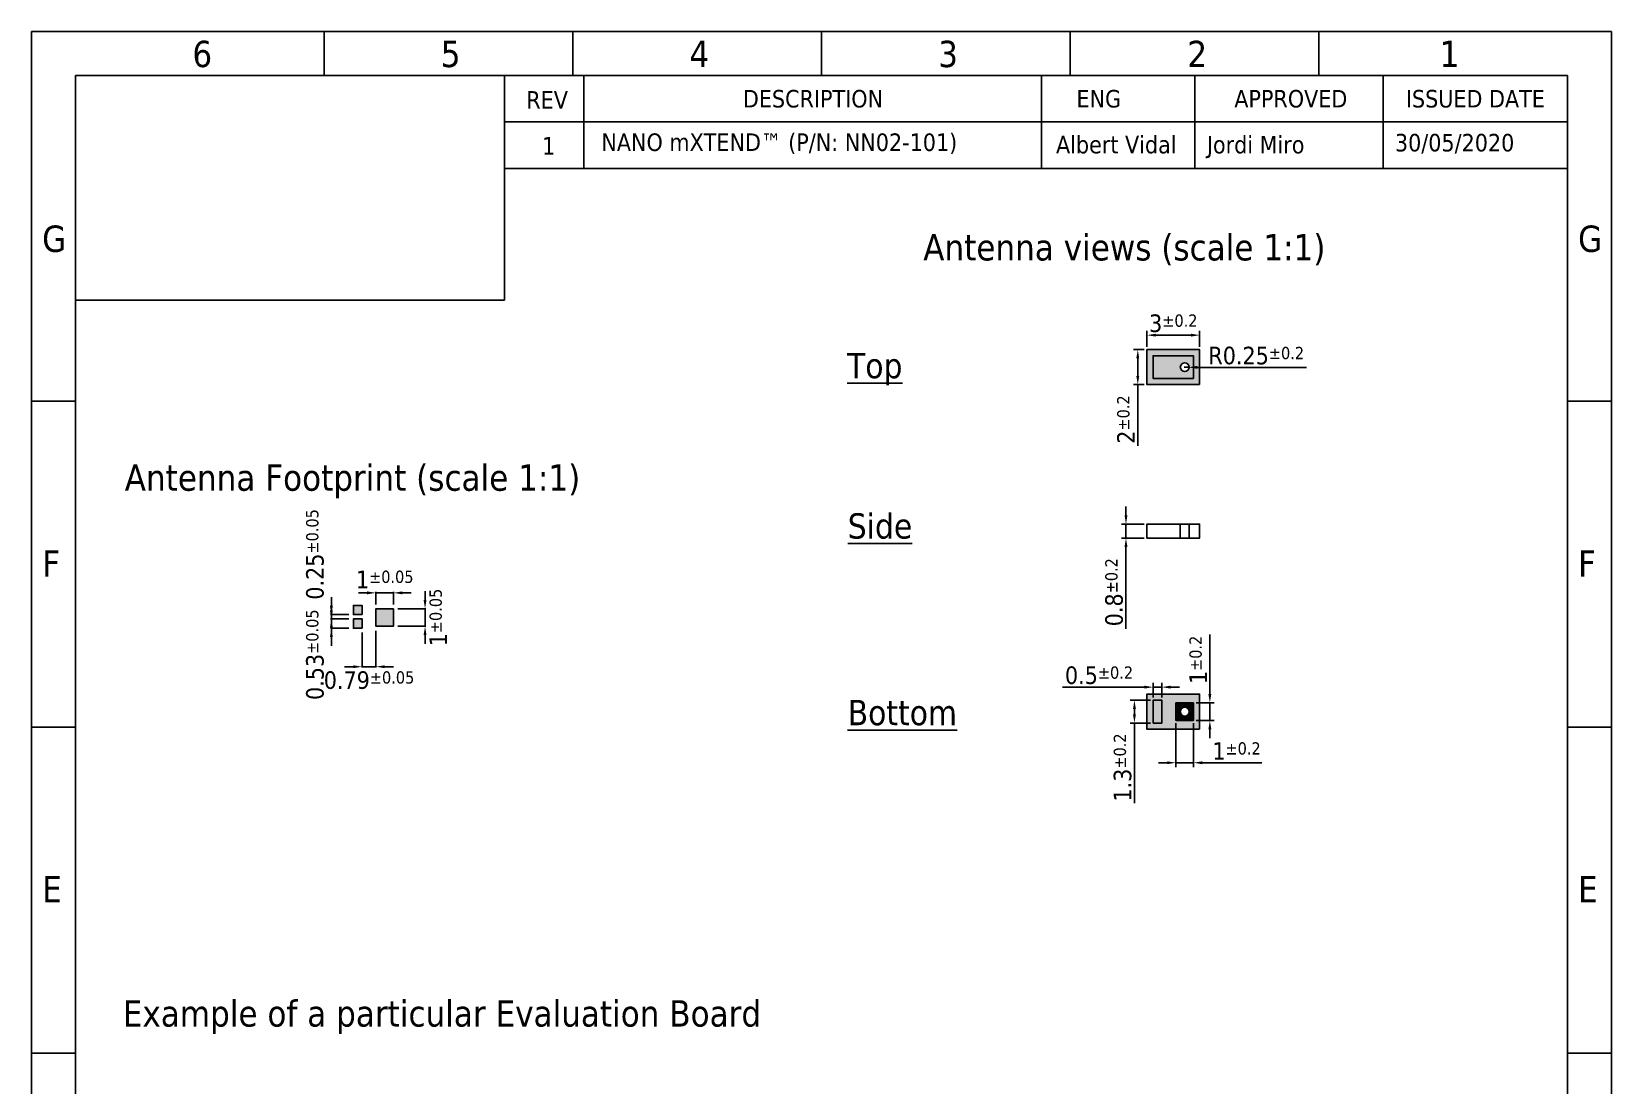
# Model space of a CAD drawing. Header units: millimetres. Extents: x 1390 to 1480, y 1256 to 1391.
# Drawn here: x 1390.4 to 1480.4, y 1330.8 to 1390.8 of the extents above; entities that cross this region are included whole.
import ezdxf
from ezdxf.enums import TextEntityAlignment as Align

# ---------------------------------------------------------------- set-up
doc = ezdxf.new("R2010")
doc.units = ezdxf.units.MM
doc.linetypes.add('HIDDEN', pattern=[0.2, 0.1, -0.1])
doc.layers.add('Cooper', color=115, linetype='HIDDEN', true_color=0x5a8b71)
doc.layers.add('logo', color=7, linetype='Continuous', true_color=0xfefefe)
doc.layers.add('DIMENSIONS', color=242, linetype='Continuous', plot=False)
for name, color, linetype in [('ground plane', 8, 'Continuous'), ('pads', 42, 'Continuous'), ('resin', 10, 'Continuous'), ('Text', 250, 'Continuous')]:
    doc.layers.add(name, color=color, linetype=linetype)
doc.styles.get("Standard").update_dxf_attribs({"font": 'arialbd.ttf'})
doc.styles.add('WY', font='tahoma.ttf')
doc.dimstyles.new('AM_ISO', dxfattribs={"dimtxt": 1, "dimasz": 0.5, "dimexe": 0.05, "dimexo": 0.25, "dimgap": 0.25, "dimtad": 1, "dimdsep": 46, "dimtxsty": 'WY', "dimcen": 0, "dimclrd": 256, "dimclre": 256, "dimclrt": 256, "dimazin": 2, "dimtol": 1, "dimtp": 0.2, "dimtm": 0.2, "dimtfac": 0.7, "dimtix": 1, "dimtmove": 1, "dimatfit": 3, "dimfxl": 1, "dimtolj": 2, "dimlwd": -1, "dimlwe": -1, "dimarcsym": 0})
doc.dimstyles.new('ISO-25', dxfattribs={"dimtxt": 0.5, "dimasz": 0.5, "dimexe": 0.25, "dimexo": 0.15, "dimgap": 0.15, "dimtad": 1, "dimtxsty": 'Standard', "dimcen": 0.5, "dimadec": 0, "dimazin": 0, "dimtfac": 1, "dimtmove": 0, "dimatfit": 3, "dimfxl": 1, "dimarcsym": 0})
picture_1 = doc.add_image_def('image1.png', size_in_pixel=(210, 110))

# ---------------------------------------------------------------- blocks, each defined once
blk = doc.blocks.new('*D7')
at = {"layer": 'Defpoints', "color": 0}
for p in [(1409.21, 1356.803), (1409.997, 1356.911), (1409.997, 1354.607)]:
    blk.add_point(p, dxfattribs=at)
at = {"layer": 'DIMENSIONS'}
for p, q in [((1409.21, 1356.553), (1409.21, 1354.557)), ((1409.997, 1356.661), (1409.997, 1354.557)), ((1408.71, 1354.607), (1408.21, 1354.607)), ((1409.21, 1354.607), (1409.997, 1354.607)), ((1410.497, 1354.607), (1410.997, 1354.607))]:
    blk.add_line(p, q, dxfattribs=at)
for points in [[(1408.71, 1354.691), (1408.71, 1354.524), (1409.21, 1354.607)], [(1410.497, 1354.691), (1410.497, 1354.524), (1409.997, 1354.607)]]:
    blk.add_solid(points, dxfattribs=at)
at = {"layer": 'DIMENSIONS', "insert": (1409.604, 1353.837), "char_height": 1, "attachment_point": 5, "style": 'WY'}
blk.add_mtext('\\A2;0.79{\\H0.700000;±0.05}', dxfattribs=at)
blk = doc.blocks.new('*D8')
at = {"layer": 'Defpoints', "color": 0}
for p in [(1410.997, 1357.911), (1412.796, 1357.911), (1410.997, 1356.911)]:
    blk.add_point(p, dxfattribs=at)
at = {"layer": 'DIMENSIONS'}
for p, q in [((1412.796, 1358.411), (1412.796, 1358.911)), ((1411.247, 1357.911), (1412.846, 1357.911)), ((1412.796, 1356.911), (1412.796, 1357.911)), ((1411.247, 1356.911), (1412.846, 1356.911)), ((1412.796, 1356.411), (1412.796, 1355.911))]:
    blk.add_line(p, q, dxfattribs=at)
for points in [[(1412.712, 1358.411), (1412.879, 1358.411), (1412.796, 1357.911)], [(1412.712, 1356.411), (1412.879, 1356.411), (1412.796, 1356.911)]]:
    blk.add_solid(points, dxfattribs=at)
at = {"layer": 'DIMENSIONS', "insert": (1413.555, 1357.411), "char_height": 1, "attachment_point": 5, "rotation": 90, "style": 'WY'}
blk.add_mtext('\\A2;1{\\H0.700000;±0.05}', dxfattribs=at)
blk = doc.blocks.new('*D9')
at = {"layer": 'Defpoints', "color": 0}
for p in [(1408.71, 1357.328), (1407.46, 1356.803), (1408.71, 1356.803)]:
    blk.add_point(p, dxfattribs=at)
at = {"layer": 'DIMENSIONS'}
for p, q in [((1407.46, 1357.828), (1407.46, 1358.328)), ((1408.46, 1357.328), (1407.41, 1357.328)), ((1407.46, 1357.328), (1407.46, 1356.803)), ((1408.46, 1356.803), (1407.41, 1356.803)), ((1407.46, 1356.303), (1407.46, 1355.803))]:
    blk.add_line(p, q, dxfattribs=at)
for points in [[(1407.376, 1357.828), (1407.543, 1357.828), (1407.46, 1357.328)], [(1407.376, 1356.303), (1407.543, 1356.303), (1407.46, 1356.803)]]:
    blk.add_solid(points, dxfattribs=at)
at = {"layer": 'DIMENSIONS', "insert": (1406.528, 1355.292), "char_height": 1, "attachment_point": 5, "rotation": 90, "style": 'WY'}
blk.add_mtext('\\A2;0.53{\\H0.700000;±0.05}', dxfattribs=at)
blk = doc.blocks.new('*D10')
at = {"layer": 'Defpoints', "color": 0}
for p in [(1409.997, 1358.816), (1409.997, 1357.911), (1410.997, 1357.911)]:
    blk.add_point(p, dxfattribs=at)
at = {"layer": 'DIMENSIONS'}
for p, q in [((1409.497, 1358.816), (1408.997, 1358.816)), ((1409.997, 1358.161), (1409.997, 1358.866)), ((1410.997, 1358.816), (1409.997, 1358.816)), ((1410.997, 1358.161), (1410.997, 1358.866)), ((1411.497, 1358.816), (1411.997, 1358.816))]:
    blk.add_line(p, q, dxfattribs=at)
for points in [[(1409.497, 1358.899), (1409.497, 1358.732), (1409.997, 1358.816)], [(1411.497, 1358.899), (1411.497, 1358.732), (1410.997, 1358.816)]]:
    blk.add_solid(points, dxfattribs=at)
at = {"layer": 'DIMENSIONS', "insert": (1410.497, 1359.575), "char_height": 1, "attachment_point": 5, "style": 'WY'}
blk.add_mtext('\\A2;1{\\H0.700000;±0.05}', dxfattribs=at)
blk = doc.blocks.new('*D13')
at = {"layer": 'Defpoints', "color": 0}
for p in [(1453.922, 1373.498), (1453.922, 1372.679), (1456.922, 1372.679)]:
    blk.add_point(p, dxfattribs=at)
at = {"layer": 'DIMENSIONS', "color": 0, "lineweight": -2}
for p, q in [((1453.922, 1372.829), (1453.922, 1373.748)), ((1456.422, 1373.498), (1454.422, 1373.498)), ((1456.922, 1372.829), (1456.922, 1373.748))]:
    blk.add_line(p, q, dxfattribs=at)
at = {"layer": 'DIMENSIONS', "color": 0}
for points in [[(1454.422, 1373.581), (1454.422, 1373.414), (1453.922, 1373.498)], [(1456.422, 1373.581), (1456.422, 1373.414), (1456.922, 1373.498)]]:
    blk.add_solid(points, dxfattribs=at)
at = {"layer": 'DIMENSIONS', "color": 0, "insert": (1455.422, 1374.168), "char_height": 1, "attachment_point": 5, "style": 'WY'}
blk.add_mtext('\\A2;3{\\H0.700000;±0.2}', dxfattribs=at)
blk = doc.blocks.new('*D14')
at = {"layer": 'Defpoints', "color": 0}
for p in [(1453.922, 1372.679), (1453.399, 1370.679), (1453.922, 1370.679)]:
    blk.add_point(p, dxfattribs=at)
at = {"layer": 'DIMENSIONS', "color": 0, "lineweight": -2}
for p, q in [((1453.772, 1372.679), (1453.149, 1372.679)), ((1453.399, 1372.179), (1453.399, 1371.179)), ((1453.772, 1370.679), (1453.149, 1370.679)), ((1453.399, 1370.679), (1453.399, 1367.2))]:
    blk.add_line(p, q, dxfattribs=at)
at = {"layer": 'DIMENSIONS', "color": 0}
for points in [[(1453.315, 1372.179), (1453.482, 1372.179), (1453.399, 1372.679)], [(1453.315, 1371.179), (1453.482, 1371.179), (1453.399, 1370.679)]]:
    blk.add_solid(points, dxfattribs=at)
at = {"layer": 'DIMENSIONS', "color": 0, "insert": (1452.731, 1368.69), "char_height": 1, "attachment_point": 5, "rotation": 90, "style": 'WY'}
blk.add_mtext('\\A2;2{\\H0.700000;±0.2}', dxfattribs=at)
blk = doc.blocks.new('*D12')
at = {"layer": 'Defpoints', "color": 0}
for p in [(1456.033, 1371.667), (1456.283, 1371.666)]:
    blk.add_point(p, dxfattribs=at)
at = {"layer": 'DIMENSIONS', "color": 0, "lineweight": -2}
for p, q in [((1456.033, 1371.667), (1456.283, 1371.666)), ((1463.005, 1371.647), (1456.783, 1371.664))]:
    blk.add_line(p, q, dxfattribs=at)
at = {"layer": 'DIMENSIONS', "color": 0}
blk.add_solid([(1456.783, 1371.748), (1456.783, 1371.581), (1456.283, 1371.666)], dxfattribs=at)
at = {"layer": 'DIMENSIONS', "color": 0, "insert": (1460.146, 1372.326), "char_height": 1, "attachment_point": 5, "rotation": 359.83726, "style": 'WY'}
blk.add_mtext('\\A2;R0.25{\\H0.700000;±0.2}', dxfattribs=at)
blk = doc.blocks.new('*D15')
at = {"layer": 'Defpoints', "color": 0}
for p in [(1453.922, 1362.733), (1452.727, 1361.933), (1453.922, 1361.933)]:
    blk.add_point(p, dxfattribs=at)
at = {"layer": 'DIMENSIONS', "color": 0, "lineweight": -2}
for p, q in [((1452.727, 1363.233), (1452.727, 1363.733)), ((1453.772, 1362.733), (1452.477, 1362.733)), ((1452.727, 1362.733), (1452.727, 1361.933)), ((1453.772, 1361.933), (1452.477, 1361.933)), ((1452.727, 1361.433), (1452.727, 1356.77))]:
    blk.add_line(p, q, dxfattribs=at)
at = {"layer": 'DIMENSIONS', "color": 0}
for points in [[(1452.644, 1363.233), (1452.811, 1363.233), (1452.727, 1362.733)], [(1452.644, 1361.433), (1452.811, 1361.433), (1452.727, 1361.933)]]:
    blk.add_solid(points, dxfattribs=at)
at = {"layer": 'DIMENSIONS', "color": 0, "insert": (1452.055, 1358.852), "char_height": 1, "attachment_point": 5, "rotation": 90, "style": 'WY'}
blk.add_mtext('\\A2;0.8{\\H0.700000;±0.2}', dxfattribs=at)
blk = doc.blocks.new('*D16')
at = {"layer": 'Defpoints', "color": 0}
for p in [(1456.573, 1352.546), (1456.573, 1351.546), (1457.505, 1351.546)]:
    blk.add_point(p, dxfattribs=at)
at = {"layer": 'DIMENSIONS', "color": 0, "lineweight": -2}
for p, q in [((1457.505, 1353.046), (1457.505, 1356.446)), ((1456.723, 1352.546), (1457.755, 1352.546)), ((1457.505, 1351.546), (1457.505, 1352.546)), ((1456.723, 1351.546), (1457.755, 1351.546)), ((1457.505, 1351.046), (1457.505, 1350.546))]:
    blk.add_line(p, q, dxfattribs=at)
at = {"layer": 'DIMENSIONS', "color": 0}
for points in [[(1457.422, 1353.046), (1457.589, 1353.046), (1457.505, 1352.546)], [(1457.422, 1351.046), (1457.589, 1351.046), (1457.505, 1351.546)]]:
    blk.add_solid(points, dxfattribs=at)
at = {"layer": 'DIMENSIONS', "color": 0, "insert": (1456.846, 1354.996), "char_height": 1, "attachment_point": 5, "rotation": 90, "style": 'WY'}
blk.add_mtext('\\A2;1{\\H0.700000;±0.2}', dxfattribs=at)
blk = doc.blocks.new('*D17')
at = {"layer": 'Defpoints', "color": 0}
for p in [(1455.573, 1351.546), (1456.573, 1351.546), (1455.573, 1349.137)]:
    blk.add_point(p, dxfattribs=at)
at = {"layer": 'DIMENSIONS', "color": 0, "lineweight": -2}
for p, q in [((1455.573, 1351.396), (1455.573, 1348.887)), ((1456.573, 1351.396), (1456.573, 1348.887)), ((1455.073, 1349.137), (1454.573, 1349.137)), ((1455.573, 1349.137), (1456.573, 1349.137)), ((1457.073, 1349.137), (1460.473, 1349.137))]:
    blk.add_line(p, q, dxfattribs=at)
at = {"layer": 'DIMENSIONS', "color": 0}
for points in [[(1455.073, 1349.22), (1455.073, 1349.053), (1455.573, 1349.137)], [(1457.073, 1349.22), (1457.073, 1349.053), (1456.573, 1349.137)]]:
    blk.add_solid(points, dxfattribs=at)
at = {"layer": 'DIMENSIONS', "color": 0, "insert": (1459.023, 1349.796), "char_height": 1, "attachment_point": 5, "style": 'WY'}
blk.add_mtext('\\A2;1{\\H0.700000;±0.2}', dxfattribs=at)
blk = doc.blocks.new('*D18')
at = {"layer": 'Defpoints', "color": 0}
for p in [(1454.272, 1353.445), (1454.272, 1352.698), (1454.772, 1352.698)]:
    blk.add_point(p, dxfattribs=at)
at = {"layer": 'DIMENSIONS', "color": 0, "lineweight": -2}
for p, q in [((1454.272, 1352.848), (1454.272, 1353.695)), ((1454.772, 1352.848), (1454.772, 1353.695)), ((1453.772, 1353.445), (1449.109, 1353.445)), ((1454.772, 1353.445), (1454.272, 1353.445)), ((1455.272, 1353.445), (1455.772, 1353.445))]:
    blk.add_line(p, q, dxfattribs=at)
at = {"layer": 'DIMENSIONS', "color": 0}
for points in [[(1453.772, 1353.529), (1453.772, 1353.362), (1454.272, 1353.445)], [(1455.272, 1353.529), (1455.272, 1353.362), (1454.772, 1353.445)]]:
    blk.add_solid(points, dxfattribs=at)
at = {"layer": 'DIMENSIONS', "color": 0, "insert": (1451.191, 1354.116), "char_height": 1, "attachment_point": 5, "style": 'WY'}
blk.add_mtext('\\A2;0.5{\\H0.700000;±0.2}', dxfattribs=at)
blk = doc.blocks.new('*D19')
at = {"layer": 'Defpoints', "color": 0}
for p in [(1454.272, 1352.698), (1453.208, 1351.398), (1454.272, 1351.398)]:
    blk.add_point(p, dxfattribs=at)
at = {"layer": 'DIMENSIONS', "color": 0, "lineweight": -2}
for p, q in [((1454.122, 1352.698), (1452.958, 1352.698)), ((1453.208, 1352.198), (1453.208, 1351.898)), ((1454.122, 1351.398), (1452.958, 1351.398)), ((1453.208, 1351.398), (1453.208, 1346.831))]:
    blk.add_line(p, q, dxfattribs=at)
at = {"layer": 'DIMENSIONS', "color": 0}
for points in [[(1453.125, 1352.198), (1453.291, 1352.198), (1453.208, 1352.698)], [(1453.125, 1351.898), (1453.291, 1351.898), (1453.208, 1351.398)]]:
    blk.add_solid(points, dxfattribs=at)
at = {"layer": 'DIMENSIONS', "color": 0, "insert": (1452.537, 1348.865), "char_height": 1, "attachment_point": 5, "rotation": 90, "style": 'WY'}
blk.add_mtext('\\A2;1.3{\\H0.700000;±0.2}', dxfattribs=at)
blk = doc.blocks.new('*D20')
at = {"layer": 'Defpoints', "color": 0}
for p in [(1407.46, 1357.328), (1408.71, 1357.578), (1408.71, 1357.328)]:
    blk.add_point(p, dxfattribs=at)
at = {"layer": 'DIMENSIONS'}
for p, q in [((1407.46, 1358.078), (1407.46, 1358.578)), ((1408.46, 1357.578), (1407.41, 1357.578)), ((1408.46, 1357.328), (1407.41, 1357.328)), ((1407.46, 1357.578), (1407.46, 1357.328)), ((1407.46, 1356.828), (1407.46, 1356.328))]:
    blk.add_line(p, q, dxfattribs=at)
for points in [[(1407.376, 1358.078), (1407.543, 1358.078), (1407.46, 1357.578)], [(1407.376, 1356.828), (1407.543, 1356.828), (1407.46, 1357.328)]]:
    blk.add_solid(points, dxfattribs=at)
at = {"layer": 'DIMENSIONS', "insert": (1406.528, 1361.006), "char_height": 1, "attachment_point": 5, "rotation": 90, "style": 'WY'}
blk.add_mtext('\\A2;0.25{\\H0.700000;±0.05}', dxfattribs=at)

msp = doc.modelspace()

# ---------------------------------------------------------------- hatches: boundary and pattern name
at = {"layer": 'Cooper'}
msp.add_hatch(color=256, dxfattribs=at).paths.add_polyline_path([(1454.272, 1351.398), (1454.772, 1351.398), (1454.772, 1352.698), (1454.272, 1352.698)])
h = msp.add_hatch(color=256, dxfattribs=at)
h.paths.add_polyline_path([(1456.573, 1351.546), (1455.573, 1351.546), (1455.573, 1352.546), (1456.573, 1352.546)])
edge = h.paths.add_edge_path(flags=16)
edge.add_arc((1456.073, 1352.046), 0.25, 0, 360)
at = {"layer": 'ground plane'}
h = msp.add_hatch(color=256, dxfattribs=at)
h.paths.add_polyline_path([(1410.997, 1356.911), (1410.997, 1357.911), (1409.997, 1357.911), (1409.997, 1356.911)])
h.paths.add_polyline_path([(1408.71, 1357.578), (1409.21, 1357.578), (1409.21, 1358.103), (1408.71, 1358.103)])
h.paths.add_polyline_path([(1409.21, 1357.328), (1408.71, 1357.328), (1408.71, 1356.803), (1409.21, 1356.803)])
at = {"layer": 'logo'}
h = msp.add_hatch(color=256, dxfattribs=at)
h.dxf.hatch_style = 2
h.paths.add_polyline_path([(1455.465, 1372.102), (1455.465, 1371.584), (1454.87, 1372.119), (1454.87, 1371.585), (1454.275, 1372.119), (1454.275, 1371.276), (1454.41, 1371.276), (1454.41, 1371.803), (1455.005, 1371.258), (1455.005, 1371.802), (1455.6, 1371.258), (1455.6, 1372.102)])
at = {"layer": 'pads'}
msp.add_hatch(color=256, dxfattribs=at).paths.add_polyline_path([(1454.772, 1352.698), (1454.272, 1352.698), (1454.272, 1351.398), (1454.772, 1351.398)])
h = msp.add_hatch(color=256, dxfattribs=at)
h.paths.add_polyline_path([(1456.573, 1351.546), (1455.573, 1351.546), (1455.573, 1352.546), (1456.573, 1352.546)])
edge = h.paths.add_edge_path(flags=16)
edge.add_arc((1456.073, 1352.046), 0.25, -90, 270)
at = {"layer": 'resin'}
h = msp.add_hatch(color=256, dxfattribs=at)
h.paths.add_polyline_path([(1456.922, 1370.679), (1456.922, 1372.679), (1453.922, 1372.679), (1453.922, 1370.679)])
edge = h.paths.add_edge_path(flags=16)
edge.add_arc((1456.073, 1371.677), 0.25, -90, 270)
h = msp.add_hatch(color=256, dxfattribs=at)
h.paths.add_polyline_path([(1456.922, 1351.048), (1456.922, 1353.048), (1453.922, 1353.048), (1453.922, 1351.048)])
h.paths.add_polyline_path([(1456.573, 1351.546), (1455.573, 1351.546), (1455.573, 1352.546), (1456.573, 1352.546)], flags=16)
h.paths.add_polyline_path([(1454.272, 1351.398), (1454.772, 1351.398), (1454.772, 1352.698), (1454.272, 1352.698)], flags=16)

# ---------------------------------------------------------------- linework, layer by layer
for p, q in [((1480.381, 1390.793), (1390.381, 1390.793)), ((1390.381, 1390.793), (1390.381, 1255.793)), ((1407.056, 1388.293), (1407.056, 1390.793)), ((1421.221, 1388.293), (1421.221, 1390.793)), ((1435.386, 1390.793), (1435.386, 1388.293)), ((1449.551, 1388.293), (1449.551, 1390.793)), ((1463.716, 1388.293), (1463.716, 1390.793)), ((1480.381, 1255.793), (1480.381, 1390.793)), ((1392.881, 1388.293), (1392.881, 1258.293)), ((1392.881, 1388.293), (1477.881, 1388.293)), ((1417.326, 1388.293), (1417.326, 1382.993)), ((1421.837, 1388.293), (1421.837, 1382.993)), ((1447.912, 1388.293), (1447.912, 1382.993)), ((1456.644, 1388.293), (1456.644, 1382.993)), ((1467.381, 1388.293), (1467.381, 1382.993)), ((1477.881, 1258.293), (1477.881, 1388.293)), ((1417.326, 1385.643), (1477.881, 1385.643)), ((1417.326, 1382.993), (1477.881, 1382.993)), ((1390.381, 1369.743), (1392.881, 1369.743)), ((1477.881, 1369.743), (1480.381, 1369.743)), ((1390.381, 1351.168), (1392.881, 1351.168)), ((1477.881, 1351.168), (1480.381, 1351.168)), ((1390.381, 1332.593), (1392.881, 1332.593)), ((1477.881, 1332.593), (1480.381, 1332.593))]:
    msp.add_line(p, q)
for points in [[(1456.922, 1370.679), (1456.922, 1372.679), (1453.922, 1372.679), (1453.922, 1370.679)], [(1456.922, 1351.048), (1456.922, 1353.048), (1453.922, 1353.048), (1453.922, 1351.048)]]:
    msp.add_lwpolyline(points, close=True)
for points in [[(1456.922, 1361.933), (1453.922, 1361.933), (1453.922, 1362.733), (1456.922, 1362.733), (1456.922, 1361.933), (1456.922, 1362.733), (1453.922, 1362.733)], [(1455.822, 1362.733), (1455.822, 1361.933)], [(1456.322, 1362.733), (1456.322, 1361.933)]]:
    msp.add_lwpolyline(points)
at = {"linetype": 'Continuous'}
for points in [[(1409.21, 1357.578), (1409.21, 1358.103), (1408.71, 1358.103), (1408.71, 1357.578), (1409.21, 1357.578)], [(1409.21, 1356.803), (1409.21, 1357.328), (1408.71, 1357.328), (1408.71, 1356.803), (1409.21, 1356.803)]]:
    msp.add_lwpolyline(points, dxfattribs=at)
msp.add_lwpolyline([(1410.997, 1357.911), (1410.997, 1356.911), (1409.997, 1356.911), (1409.997, 1357.911)], close=True, dxfattribs=at)
for centre in [(1456.073, 1371.677), (1456.073, 1352.046)]:
    msp.add_circle(centre, 0.25)
at = {"layer": 'Defpoints'}
msp.add_line((1456.573, 1352.046), (1456.573, 1351.546), dxfattribs=at)
for points in [[(1456.922, 1370.679), (1456.922, 1372.679), (1453.922, 1372.679), (1453.922, 1370.679)], [(1456.572, 1371.029), (1456.572, 1372.329), (1454.272, 1372.329), (1454.272, 1371.029)], [(1456.922, 1351.048), (1456.922, 1353.048), (1453.922, 1353.048), (1453.922, 1351.048)]]:
    msp.add_lwpolyline(points, close=True, dxfattribs=at)
for points in [[(1456.922, 1361.933), (1453.922, 1361.933), (1453.922, 1362.733), (1456.922, 1362.733), (1456.922, 1361.933), (1456.922, 1362.733), (1453.922, 1362.733)], [(1455.822, 1362.733), (1455.822, 1361.933)], [(1456.322, 1362.733), (1456.322, 1361.933)], [(1454.272, 1351.398), (1454.772, 1351.398), (1454.772, 1352.698), (1454.272, 1352.698), (1454.272, 1351.398)], [(1456.573, 1351.546), (1456.573, 1351.546), (1455.573, 1351.546), (1455.573, 1352.546), (1456.573, 1352.546), (1456.573, 1351.546)]]:
    msp.add_lwpolyline(points, dxfattribs=at)
for centre in [(1456.073, 1371.677), (1456.073, 1352.046)]:
    msp.add_circle(centre, 0.25, dxfattribs=at)

# ---------------------------------------------------------------- texts
at = {"style": 'WY'}
for s, p in [('6', (1399.541, 1388.771)), ('5', (1413.689, 1388.771)), ('4', (1427.857, 1388.771)), ('3', (1442.027, 1388.771)), ('2', (1456.225, 1388.771)), ('1', (1470.594, 1388.771)), ('G', (1390.982, 1378.241)), ('G', (1478.482, 1378.241)), ('F', (1390.982, 1359.737)), ('F', (1478.482, 1359.737)), ('E', (1390.982, 1341.19)), ('E', (1478.482, 1341.19))]:
    msp.add_text(s, height=1.5, dxfattribs=at).set_placement(p)
for s, p in [('REV', (1419.75, 1386.9)), ('DESCRIPTION', (1434.895, 1386.968)), ('ENG', (1451.176, 1386.968)), ('APPROVED', (1462.116, 1386.968)), ('ISSUED DATE', (1472.631, 1386.968))]:
    msp.add_text(s, height=1, dxfattribs=at).set_placement(p, align=Align.MIDDLE)
at = {"char_height": 1, "attachment_point": 1, "style": 'WY'}
for s, insert, width in [('1', (1419.466, 1384.785), 1.37605), (' {\\C242;\\c3485655;NANO mXTEND™ (P/N: NN02-101)}', (1422.465, 1384.991), 25.39926), ('Albert Vidal', (1448.741, 1384.855), 7.43075), ('Jordi Miro', (1457.335, 1384.852), 11.93243), ('30/05/2020', (1468.049, 1384.966), 11.93243)]:
    msp.add_mtext(s, dxfattribs=dict(at, insert=insert, width=width))
at = {"layer": 'Text', "style": 'WY'}
for s, height, p in [('Antenna views (scale 1:1) ', 1.5, (1441.176, 1377.755)), ('%%UTop', 1.44, (1436.839, 1371.044)), ('Antenna Footprint (scale 1:1)', 1.5, (1395.686, 1364.634)), ('%%USide', 1.44, (1436.876, 1361.909)), ('%%UBottom', 1.44, (1436.871, 1351.277)), ('Example of a particular Evaluation Board', 1.5, (1395.576, 1334.106))]:
    msp.add_text(s, height=height, dxfattribs=at).set_placement(p)

# ---------------------------------------------------------------- dimensions: what is measured, and where the dimension line sits
at = {"layer": 'DIMENSIONS'}
for base, p1, p2, dimstyle, override, picture, middle in [((1453.922, 1373.498), (1456.922, 1372.679), (1453.922, 1372.679), 'ISO-25', {"dimtxt": 1, "dimgap": 0.15, "dimdsep": 46, "dimtxsty": 'WY', "dimtol": 1, "dimlim": 0, "dimtp": 0.2, "dimtm": 0.2, "dimtfac": 0.7, "dimtolj": 2}, '*D13', (1455.422, 1374.168)), ((1409.997, 1358.816), (1410.997, 1357.911), (1409.997, 1357.911), 'AM_ISO', {"dimtxsty": 'WY', "dimtp": 0.05, "dimtm": 0.05}, '*D10', (1410.497, 1359.575)), ((1409.997, 1354.607), (1409.21, 1356.803), (1409.997, 1356.911), 'AM_ISO', {"dimtad": 2, "dimtxsty": 'WY', "dimtp": 0.05, "dimtm": 0.05}, '*D7', (1409.604, 1353.837)), ((1454.272, 1353.445), (1454.772, 1352.698), (1454.272, 1352.698), 'ISO-25', {"dimtxt": 1, "dimgap": 0.15, "dimdsep": 46, "dimtxsty": 'WY', "dimtol": 1, "dimlim": 0, "dimtp": 0.2, "dimtm": 0.2, "dimtfac": 0.7, "dimtolj": 2}, '*D18', (1451.191, 1354.116))]:
    dim = msp.add_linear_dim(base=base, p1=p1, p2=p2, dimstyle=dimstyle, override=override, dxfattribs=at)
    dim.commit()
    dim.dimension.update_dxf_attribs({"geometry": picture, "text_midpoint": middle})
for base, p1, p2, angle, dimstyle, override, picture, middle in [((1453.399, 1370.679), (1453.922, 1372.679), (1453.922, 1370.679), 270, 'ISO-25', {"dimtxt": 1, "dimgap": 0.15, "dimdsep": 46, "dimtxsty": 'WY', "dimtol": 1, "dimlim": 0, "dimtp": 0.2, "dimtm": 0.2, "dimtfac": 0.7, "dimtolj": 2}, '*D14', (1452.731, 1368.69)), ((1452.727, 1361.933), (1453.922, 1362.733), (1453.922, 1361.933), 90, 'ISO-25', {"dimtxt": 1, "dimgap": 0.15, "dimdsep": 46, "dimtxsty": 'WY', "dimtol": 1, "dimlim": 0, "dimtp": 0.2, "dimtm": 0.2, "dimtfac": 0.7, "dimtolj": 2}, '*D15', (1452.055, 1358.852)), ((1412.796, 1357.911), (1410.997, 1356.911), (1410.997, 1357.911), 90, 'AM_ISO', {"dimtad": 2, "dimtxsty": 'WY', "dimtp": 0.05, "dimtm": 0.05}, '*D8', (1413.555, 1357.411)), ((1453.208, 1351.398), (1454.272, 1352.698), (1454.272, 1351.398), 270, 'ISO-25', {"dimtxt": 1, "dimgap": 0.15, "dimdsep": 46, "dimtxsty": 'WY', "dimtol": 1, "dimlim": 0, "dimtp": 0.2, "dimtm": 0.2, "dimtfac": 0.7, "dimtolj": 2}, '*D19', (1452.537, 1348.865))]:
    dim = msp.add_linear_dim(base=base, p1=p1, p2=p2, angle=angle, dimstyle=dimstyle, override=override, dxfattribs=at)
    dim.commit()
    dim.dimension.update_dxf_attribs({"geometry": picture, "text_midpoint": middle})
dim = msp.add_radius_dim(center=(1456.033, 1371.667), mpoint=(1456.283, 1371.666), dimstyle='ISO-25', override={"dimtxt": 1, "dimgap": 0.15, "dimdsep": 46, "dimtxsty": 'WY', "dimtol": 1, "dimlim": 0, "dimtp": 0.2, "dimtm": 0.2, "dimtfac": 0.7, "dimtolj": 2}, dxfattribs=at)
dim.commit()
dim.dimension.update_dxf_attribs({"geometry": '*D12', "text_midpoint": (1460.146, 1372.326)})
for base, p1, p2, angle, dimstyle, override, picture, middle in [((1407.46, 1357.328), (1408.71, 1357.578), (1408.71, 1357.328), 90, 'AM_ISO', {"dimtad": 2, "dimtxsty": 'WY', "dimtp": 0.05, "dimtm": 0.05}, '*D20', (1407.299, 1361.006)), ((1407.459789554, 1356.802950587), (1408.710497891, 1357.327950587), (1408.710497891, 1356.802950587), 90, 'AM_ISO', {"dimtad": 2, "dimtxsty": 'WY', "dimtp": 0.05, "dimtm": 0.05}, '*D9', (1407.298858867, 1355.292240777)), ((1457.505, 1351.546), (1456.573, 1352.546), (1456.573, 1351.546), 270, 'ISO-25', {"dimtxt": 1, "dimgap": 0.15, "dimdsep": 46, "dimtxsty": 'WY', "dimtol": 1, "dimlim": 0, "dimtp": 0.2, "dimtm": 0.2, "dimtfac": 0.7, "dimtolj": 2}, '*D16', (1457.505, 1354.996))]:
    dim = msp.add_linear_dim(base=base, p1=p1, p2=p2, angle=angle, dimstyle=dimstyle, override=override, dxfattribs=at)
    dim.commit()
    dim.dimension.update_dxf_attribs({"geometry": picture, "text_midpoint": middle, "dimtype": 160})
dim = msp.add_linear_dim(base=(1455.573, 1349.137), p1=(1456.573, 1351.546), p2=(1455.573, 1351.546), dimstyle='ISO-25', override={"dimtxt": 1, "dimgap": 0.15, "dimdsep": 46, "dimtxsty": 'WY', "dimtol": 1, "dimlim": 0, "dimtp": 0.2, "dimtm": 0.2, "dimtfac": 0.7, "dimtolj": 2}, dxfattribs=at)
dim.commit()
dim.dimension.update_dxf_attribs({"geometry": '*D17', "text_midpoint": (1459.023, 1349.137), "dimtype": 160})

# ---------------------------------------------------------------- pictures from other files: only their frames are drawn
image = msp.add_image(picture_1, insert=(1392.881, 1375.488), size_in_units=(24.445, 12.805))
image.dxf.flags = 7

doc.saveas('drawing.dxf')
